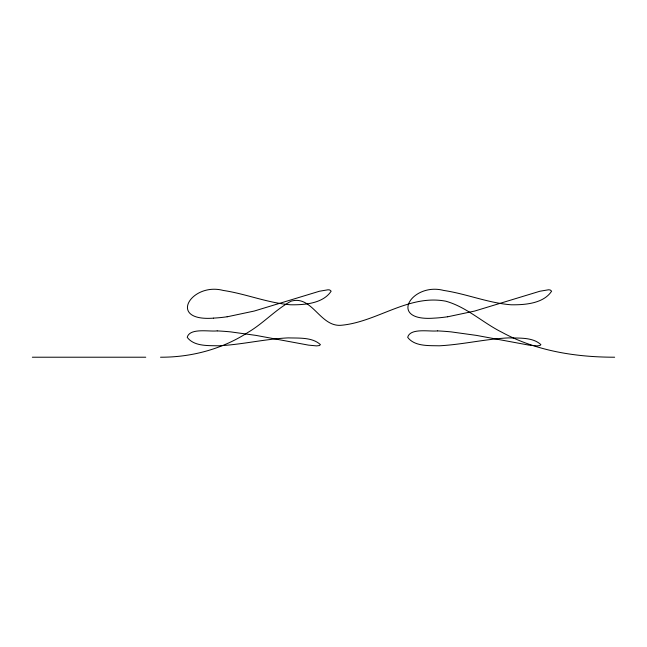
<?xml version="1.0" encoding="UTF-8"?>
<svg xmlns="http://www.w3.org/2000/svg" width="647" height="647" viewBox="0 0 647 647"><rect width="100%" height="100%" fill="white"/><g stroke="black" fill="none" stroke-linecap="round" stroke-linejoin="round"><path stroke-width="0.97" d="M227.146 316.804L254.271 311.037L319.424 291.239L328.053 289.783L329.703 289.953L331.151 291.182C323.015 303.605 304.381 304.98 290.657 304.786C267.607 302.982 245.981 293.835 223.215 290.438C191.172 281.93 166.619 321.713 213.591 318.138M447.619 316.804L474.744 311.037L539.889 291.239L548.519 289.783L550.168 289.953L551.616 291.182C543.488 303.605 524.846 304.98 511.122 304.786C488.073 302.982 466.455 293.835 443.688 290.438C411.638 281.93 387.084 321.713 434.056 318.138A40.842 9.252 -11.6 0 0 447.651 316.755M160.513 357.217C191.366 357.338 222.35 349.105 248.286 332.21C263.507 323.225 275.533 309.662 291.037 301.203C312.38 294.773 320.16 327.835 341.94 325.206C377.46 321.656 408.872 294.126 445.823 301.203C466.665 307.05 482.702 322.683 501.797 332.21C536.169 350.998 575.879 357.209 614.65 357.217M32.35 357.217L145.761 357.217M437.615 330.876C430.118 331.911 410.19 327.544 407.683 337.346C414.662 346.614 428.775 345.506 439.208 345.805C462.54 344.6 485.412 338.996 508.752 337.88C519.25 338.26 532.748 337.047 540.884 344.625L539.905 345.547L536.986 345.894L528.906 345.118L476.604 335.421L451.072 331.879A33.312 3.987 5.9 0 0 437.696 330.908M217.149 330.876C209.644 331.911 189.717 327.544 187.218 337.346C194.189 346.614 208.31 345.506 218.743 345.805C242.075 344.6 264.938 338.996 288.279 337.88C298.785 338.26 312.275 337.047 320.411 344.625L319.44 345.547L316.52 345.894L308.441 345.118L256.139 335.421L230.607 331.879A33.312 3.987 5.9 0 0 217.23 330.908M227.186 316.755A40.842 9.252 -11.6 0 1 213.672 318.089"/></g></svg>
